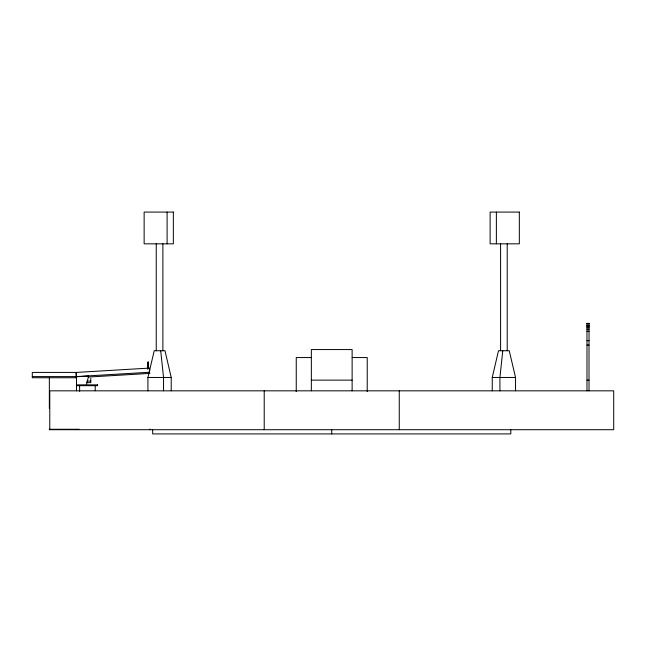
<?xml version="1.0" encoding="UTF-8"?>
<svg xmlns="http://www.w3.org/2000/svg" width="646" height="646" viewBox="0 0 646 646"><rect width="100%" height="100%" fill="white"/><g stroke="black" fill="none" stroke-linecap="round" stroke-linejoin="round"><path stroke-width="0.97" d="M502.774 350.738L499.923 377.466L499.923 390.83M492.252 390.83L492.252 377.466L498.486 350.738L509.242 350.738L515.548 377.466L515.548 390.83M147.918 390.83L147.918 377.466L154.232 350.738L164.988 350.738L171.214 377.466L171.214 390.83M86.217 385.614L88.599 376.045L76.438 376.771M76.43 376.594L149.799 372.233M88.559 377.038L149.864 373.396M586.972 323.412L589.047 323.412M586.972 323.872L589.047 323.872M586.972 325.754L589.047 325.754M586.972 326.085L589.047 326.085M586.972 327.183L589.047 327.183M586.972 329.121L589.047 329.121M586.972 331.293L589.047 331.293M586.972 340.676L589.015 340.676L589.015 390.83M586.972 345.061L589.015 345.061M311.243 357.561L296.248 357.561L296.248 391.629M352.231 357.561L367.227 357.561L367.227 391.629M148.523 362.204L147.797 362.204L147.797 369.011M148.523 362.479L147.797 362.511M147.797 362.769L148.523 362.874M147.902 362.899L148.523 363.02M147.902 363.415L148.523 363.415M147.902 364.514L148.523 364.514M147.902 364.829L148.523 364.829M147.902 364.909L148.523 364.909M147.902 365.095L148.523 365.095M147.902 365.208L148.523 365.208M147.902 365.345L148.523 365.345M147.902 365.475L148.523 365.523M147.902 365.773L148.523 365.773M147.902 366.46L148.523 366.435M147.902 366.75L148.523 366.75M147.902 367.413L148.523 367.388M147.902 367.485L148.523 367.485M147.902 367.727L148.523 367.727M147.797 368.083L148.523 368.083M32.3 376.594L76.147 376.594M147.918 377.466L171.214 377.466M492.252 377.466L515.548 377.466M76.503 390.83L76.503 377.757L32.3 377.757L32.3 372.427L76.147 372.427L76.147 377.757M311.348 380.139L352.127 380.139M586.972 380.139L589.015 380.139M86.839 381.059L90.771 381.059M86.839 382.642L90.771 382.642L90.771 378.362M79.28 429.267L49.346 429.267L49.346 429.711L613.7 429.711L613.7 390.83L49.774 390.83L49.774 429.711M160.692 350.738L163.551 377.466L163.551 390.83M149.71 370.723L149.549 368.083L76.18 372.443L76.503 377.757M589.047 323.347L589.047 340.7M586.972 323.347L586.972 390.83M510.8 429.711L510.8 433.918L152.666 433.918L152.666 429.711M507.215 243.833L507.215 350.738M500.585 243.833L500.585 350.738M496.37 212.082L496.37 243.833M399.26 390.83L399.26 429.711M352.127 390.83L352.127 349.559L311.348 349.559L311.348 390.83M331.737 429.711L331.737 433.918M264.214 390.83L264.214 429.711M167.104 212.082L167.104 243.833M162.881 243.833L162.881 350.738M156.251 243.833L156.251 350.738M149.993 429.049L149.993 429.711M148.523 362.099L148.523 368.204M147.902 362.099L147.902 369.011M95.204 385.678L95.204 390.668M79.619 385.678L79.619 391.258M76.503 429.267L76.503 429.711M49.346 377.757L49.346 408.506M173.346 212.082L144.139 212.082L144.139 243.833L173.346 243.833L173.346 212.082M519.336 212.082L490.12 212.082L490.12 243.833L519.336 243.833L519.336 212.082M97.611 384.855L77.213 384.855L77.213 385.678L97.611 385.678L97.611 384.855"/></g></svg>
